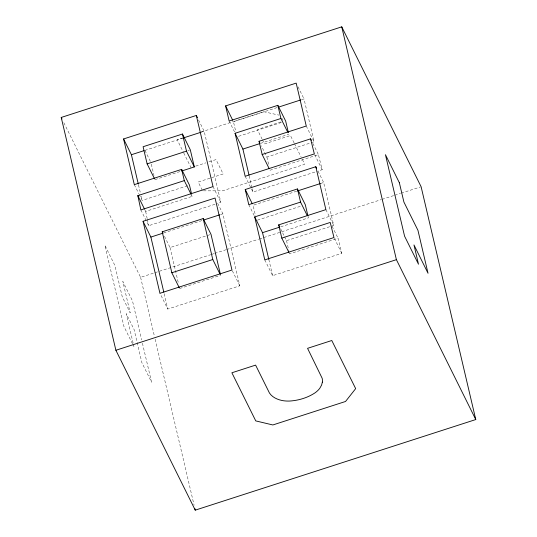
<?xml version="1.0" encoding="UTF-8"?>
<svg xmlns="http://www.w3.org/2000/svg" width="537" height="537" viewBox="0 0 537 537"><rect width="100%" height="100%" fill="white"/><g stroke="black" fill="none" stroke-linecap="round" stroke-linejoin="round"><path stroke-width="0.4" stroke-dasharray="2.69 2.01" d="M182.755 137.942L177.19 139.734L183.386 152.219M201.046 132.035L263.862 111.743L278.904 115.106M277.052 107.595L233.434 121.684L235.864 132.042M301.633 99.654L304.016 98.889L314.085 141.795L266.889 157.046L261.291 145.775M144.856 150.387L182.808 138.13M200.992 132.256L204.154 131.229L220.861 202.389L217.686 203.409M187.937 150.561L189.507 150.051M280.952 121.919L257.337 129.545L261.975 138.888M238.582 136.311L283.274 121.872M260.297 143.446L288.758 134.257M195.723 166.128L205.872 162.852M208.994 161.845L216.015 159.576L223.157 173.954L210.665 177.989M154.958 179.64L180.935 171.249M209.886 178.237L198.18 182.016L202.563 190.843M139.157 194.414L142.137 200.422L188.688 185.386M269.99 170.256L318.421 154.616L322.173 169.705L318.199 170.988M144.903 209.9L145.648 211.403L192.125 196.394L191.743 194.783M140.862 209.92L148.695 225.694L216.894 203.664M245.167 176.277L252.994 192.051L317.401 171.249M163.537 232.977L203.107 220.204M220.519 214.578L222.889 213.813L239.791 285.805L167.779 309.064L159.945 293.289M296.679 191.206L253.061 205.295L255.491 215.652M320.468 183.52L323.643 182.499L333.719 225.412L286.516 240.657L284.65 236.898M164.456 236.314L170.048 247.577L210.215 234.602M257.418 220.177L301.304 206M280.717 226.809L308.386 217.868L308.023 216.324M63.843 122.705L140.6 277.334L154.146 272.957M154.945 272.702L210.726 254.686M211.524 254.431L213.914 253.659M214.713 253.397L225.869 249.792M226.668 249.537L258.545 239.24M259.337 238.985L381.263 199.603M382.062 199.348L394.017 195.488M394.816 195.226L400.394 193.427M401.193 193.172L420.317 186.99M179.66 288.523L220.62 275.3M264.795 259.888L272.621 275.662L341.8 253.316L338.048 238.227L289.618 253.873L289.074 251.538M203.395 190.843L222.553 190.83L304.727 164.288L301.432 157.656M298.048 86.866L304.016 98.889M306.258 126.027L314.085 141.795M312.829 143.352L318.421 154.616M314.716 154.683L322.173 169.705M318.052 171.229L323.643 182.499M281.898 118.308L282.959 120.442M294.108 142.909L290.45 135.532L264.473 143.923L262.331 139.607M294.477 143.648L301.069 156.918M325.885 209.638L333.719 225.412M332.081 226.211L338.048 238.227M334.343 238.294L341.8 253.316M229.158 121.053L234.75 132.317M280.549 228.634L284.281 236.146M248.785 204.664L254.377 215.928M198.562 119.966L204.154 131.229M213.028 186.614L220.861 202.389M217.673 203.295L222.889 213.813M183.748 152.958L191.038 167.638M232.333 270.782L239.791 285.805M191.38 194.891L192.125 196.394M144.97 150.494L150.561 161.758M134.31 184.647L138.781 193.662M132.491 343.74L123.94 326.516L104.863 245.255L114.898 265.473L122.275 296.894L130.189 312.836L122.812 281.415L132.498 300.921L141.654 339.928M132.861 344.486L133.975 346.734M266.889 157.046L268.715 164.819M286.516 240.657L288.886 250.759M249.188 175.827L252.041 187.997M252.236 188.802L252.994 192.051M268.815 259.438L272.621 275.662M151.32 164.141L153.998 175.565M170.048 247.577L178.344 282.905M164.168 293.692L167.779 309.064M138.499 184.923L140.419 193.078M141.184 196.347L142.137 200.422M140.6 277.334L154.361 335.947M155.126 339.203L194.112 505.263M142.412 343.177L151.575 382.183L141.889 362.676L134.129 329.631L126.215 313.682L133.599 345.123M145.648 211.403L147.172 218.552M147.339 219.344L148.695 225.694"/><path stroke-width="0.81" d="M61.231 117.449L341.747 26.85L421.115 186.735L475.769 419.551L195.253 510.15L115.885 350.265L61.231 117.449L61.977 118.952M288.396 132.706L285.671 121.1L277.837 105.326L229.158 121.053L225.6 105.91L296.182 83.114L306.258 126.027L259.056 141.271L262.157 154.488L269.245 168.759M191.555 193.985L189.48 185.137L181.647 169.363L134.31 184.647L123.584 138.955L196.32 115.455L197.441 117.71M181.721 170.994L194.32 166.926L190.299 149.796L182.466 134.022L143.104 146.735L147.125 163.866L154.582 178.888M278.636 107.085L300.841 99.909M123.584 138.955L131.411 154.723L144.064 150.642M183.594 137.875L200.2 132.511M262.157 154.488L310.587 138.841L314.34 153.931L245.167 176.277L235.072 133.29L280.925 118.482L287.637 132.001M147.125 163.866L186.487 151.152L194.32 166.926M235.072 133.29L242.905 149.064L259.505 143.708M196.32 115.455L213.028 186.614L140.862 209.92L137.821 195.629L184.292 180.62L191.004 194.139M143.043 221.298L215.062 198.039L231.964 270.03L159.945 293.289L143.043 221.298L150.877 237.072L163.792 292.074M307.842 215.545L305.298 204.711L297.464 188.943L248.785 204.664L245.234 189.521L315.81 166.725L316.555 168.229M179.291 287.772L171.833 272.749L162.221 231.803L203.174 218.579L211.007 234.354L220.432 274.494M150.877 237.072L162.745 233.239M203.899 219.942L219.727 214.834M297.471 190.95L320.468 183.52M315.81 166.725L325.885 209.638L278.683 224.882L281.791 238.099L330.221 222.452L333.974 237.542L264.795 259.888L254.706 216.908L300.552 202.093L307.265 215.619M254.706 216.908L262.533 232.675L279.133 227.319M171.833 272.749L212.786 259.525L219.875 273.796M115.885 350.265L396.4 259.666L475.769 419.551M310.587 138.841L311.332 140.345M259.056 141.271L259.801 142.775M225.6 105.91L232.689 120.181M278.683 224.882L279.435 226.386M281.791 238.099L288.872 252.37M245.234 189.521L252.316 203.792M162.221 231.803L162.966 233.306M137.821 195.629L144.534 209.148M341.747 26.85L396.4 259.666M277.837 105.326L280.925 118.482M297.464 188.943L300.552 202.093M242.905 149.064L248.993 175.022M262.533 232.675L268.815 259.438M203.174 218.579L212.786 259.525M182.466 134.022L186.487 151.152M181.647 169.363L184.292 180.62M131.411 154.723L138.311 184.104M194.871 508.519L195.253 510.15M322.354 382.143L321.582 385.096L319.837 388.211A22.581 13.358 -13.2 0 1 314.964 392.883C307.5 397.823 298.592 400.461 289.698 401.045A24.608 14.559 -13.2 0 1 281.885 400.468C277.119 399.447 272.212 397.219 269.453 393.017L255.605 365.113L231.877 372.779L255.76 420.901L272.85 424.962L345.533 401.481L355.669 388.627L331.785 340.512L307.56 348.332L322.153 378.263A29.582 17.499 -13.2 0 1 322.354 382.143M399.36 182.741L385.438 154.696L404.569 236.166L418.491 264.211L413.967 244.932L428.029 273.266L417.954 230.353L403.891 202.019L399.36 182.741"/></g></svg>
